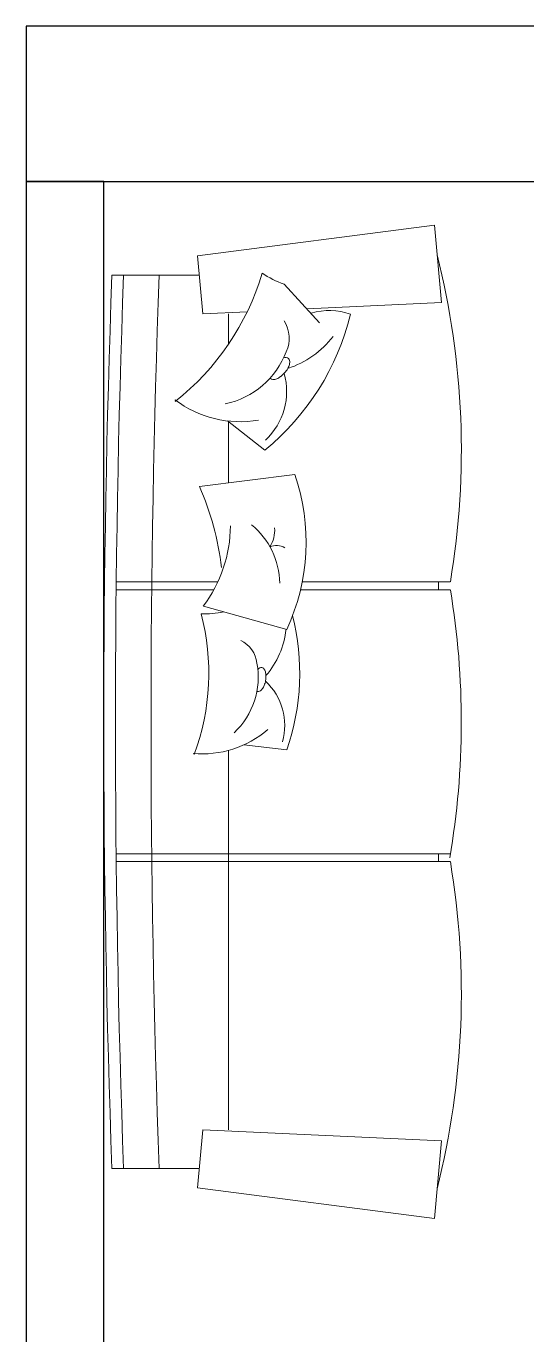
# Model space of a CAD drawing. Header units: millimetres. Extents: x 0 to 145404, y 0 to 194550.
# Drawn here: x 84925 to 86215, y 30819 to 34187 of the extents above; entities that cross this region are included whole.
import ezdxf

# ---------------------------------------------------------------- set-up
doc = ezdxf.new("R2010")
doc.units = ezdxf.units.MM
doc.layers.add('АР - мебель', color=7, linetype='Continuous', lineweight=9, true_color=0x787878)
doc.layers.add('АР - Монолит', color=56, linetype='Continuous', lineweight=30)
doc.layers.add('АР - Наружная стена', color=144, linetype='Continuous', lineweight=30)

# ---------------------------------------------------------------- blocks, each defined once
blk = doc.blocks.new('ММ404_2555х920')
for p, q in [((-1150, -20.9), (-1150, -245.9)), ((-360, -32.1), (-360, -892.6)), ((-340, -31.8), (-340, -892.6)), ((340, -31.8), (340, -283.8)), ((360, -32.1), (360, -293.8)), ((1150, -20.9), (1150, -245.9)), ((-1199.8, -241.6), (-1278.3, -852.1)), ((-1050.4, -254.7), (-1199.8, -241.6)), ((-1050.4, -254.7), (-1079.1, -869.5)), ((237.8, -471.1), (297.3, -256.4)), ((636.4, -491.8), (605.4, -246.1)), ((1050.4, -254.7), (1199.8, -241.6)), ((1050.4, -254.7), (1055.7, -369.5)), ((1199.8, -241.6), (1278.3, -852.1)), ((-1050, -320.9), (-73.8, -320.9)), ((614.8, -320.9), (774.2, -320.9)), ((699.6, -415.1), (774.5, -318.5)), ((971.6, -320.9), (1050, -320.9)), ((-72, -471.4), (-59.5, -361)), ((1026.9, -555.9), (1126.3, -464.2)), ((340, -506.7), (340, -892.6)), ((360, -511.1), (360, -892.6)), ((1062.9, -522.7), (1079.1, -869.5)), ((-1278.3, -852.1), (-1079.1, -869.5)), ((-360, -862.6), (-340, -862.6)), ((360, -862.6), (340, -862.6)), ((1278.3, -852.1), (1079.1, -869.5))]:
    blk.add_line(p, q)
for centre, radius, start, end in [((0, -31584.1), 31584.1, 87.91336, 92.08664), ((0, -31614.1), 31584.1, 87.91336, 92.08664), ((0, -31705.7), 31584.1, 87.91336, 92.08664), ((1051.5, -351.2), 279, 142.8813, 189.845), ((1340.9, 221.6), 656.3, 218.1576, 253.5046), ((125.1, 326.1), 596.6, 249.49, 284.837), ((171.1, -255.4), 253.6, 174.2138, 221.1774), ((531.3, -258.2), 253.6, 178.2735, 191.4911), ((507.2, 23.9), 350.1, 233.1763, 269.5481), ((320.7, 386.4), 693.6, 276.3104, 294.233), ((115.3, -200.3), 197.4, 223.3913, 280.2998), ((1030.6, -267.5), 217.1, 192.0588, 248.9674), ((142.6, -321.2), 73.7, 276.2548, 334.7839), ((85.8, -397.3), 8.22, 169.6884, 209.5966), ((85.8, -397.3), 8.22, 157.4969, 169.6884), ((98.3, -390.2), 22.6, 209.5966, 233.3414), ((119.1, -412.7), 22.6, 29.5966, 45.244), ((131.6, -405.6), 8.22, 349.6884, 29.5966), ((353.1, -253.5), 199.6, 271.0714, 320.437), ((-8.8, -312.1), 154, 253.9474, 317.3193), ((108.2, -376.8), 39.2, 233.3414, 248.0956), ((117.3, -354.4), 63.4, 248.0956, 259.6884), ((117.3, -354.4), 63.4, 259.6884, 271.2811), ((117.8, -378.6), 39.2, 271.2811, 286.0353), ((260.5, -254), 216.6, 229.1241, 264.0995), ((122.4, -394.6), 22.6, 286.0353, 309.7802), ((131.6, -405.6), 8.22, 309.7802, 349.6884), ((405.8, -444.2), 47.7, 332.0065, 20.3017), ((493.1, -362.9), 77.4, 236.7088, 274.5254), ((1206.8, 1.3), 656.3, 219.3826, 256.1006), ((850, -301.6), 169.4, 222.615, 285.9869), ((890.2, -435.7), 9.04, 138.356, 178.2641), ((906, -436.2), 24.9, 178.2641, 202.009), ((890.2, -435.7), 9.04, 126.1645, 138.356), ((1388.4, -559.9), 279, 146.9411, 159.9368), ((125.1, 91.8), 596.6, 250.715, 284.3772), ((462.6, 9.9), 531, 244.9499, 289.1066), ((923, -429.3), 43.2, 202.009, 216.7632), ((944.3, -413.4), 69.8, 216.7632, 228.356), ((944.3, -413.4), 69.8, 228.356, 239.9487), ((928.5, -469.7), 9.04, 318.356, 358.2641), ((912.6, -469.3), 24.9, 358.2641, 13.9116), ((987, -396.7), 81.1, 244.9224, 303.4515), ((1136.3, -401), 238.2, 197.7917, 232.7671), ((931, -436.4), 43.2, 239.9487, 254.7029), ((926.1, -454.1), 24.9, 254.7029, 278.4478), ((928.5, -469.7), 9.04, 278.4478, 318.356), ((896.2, -581.2), 162.4, 340.3859, 16.7607), ((-700, 1135.7), 2056.7, 255.8733, 279.5156), ((700, 1135.7), 2056.7, 260.4844, 284.1267), ((0, 1135.7), 2056.7, 260.2018, 279.5156)]:
    blk.add_arc(centre, radius, start, end)
blk = doc.blocks.new('Квартира 2К 6450 тип 7 перекидная')
at = {"layer": 'АР - Монолит', "elevation": 0}
blk.add_lwpolyline([(4690, -5950), (4490, -5950), (4490, 7980), (4690, 7980)], close=True, dxfattribs=at)
at = {"layer": 'АР - Наружная стена', "elevation": 0}
blk.add_lwpolyline([(-1960, 8380), (4690, 8380), (4690, 7980), (-1960, 7980)], close=True, dxfattribs=at)
at = {"layer": 'АР - мебель', "xscale": -1, "rotation": 270}
blk.add_blockref('ММ404_2555х920', (4490, 6589.4, 0), dxfattribs=at)
blk = doc.blocks.new('H_Section_1')
at = {"xscale": -1, "rotation": 56.96711930257284}
blk.add_blockref('Квартира 2К 6450 тип 7 перекидная', (-4056.6, -22840.7), dxfattribs=at)

msp = doc.modelspace()

# ---------------------------------------------------------------- block references
at = {"rotation": 303.0328806974269}
msp.add_blockref('H_Section_1', (110975.5, 34857.2, 0), dxfattribs=at)

doc.saveas('drawing.dxf')
